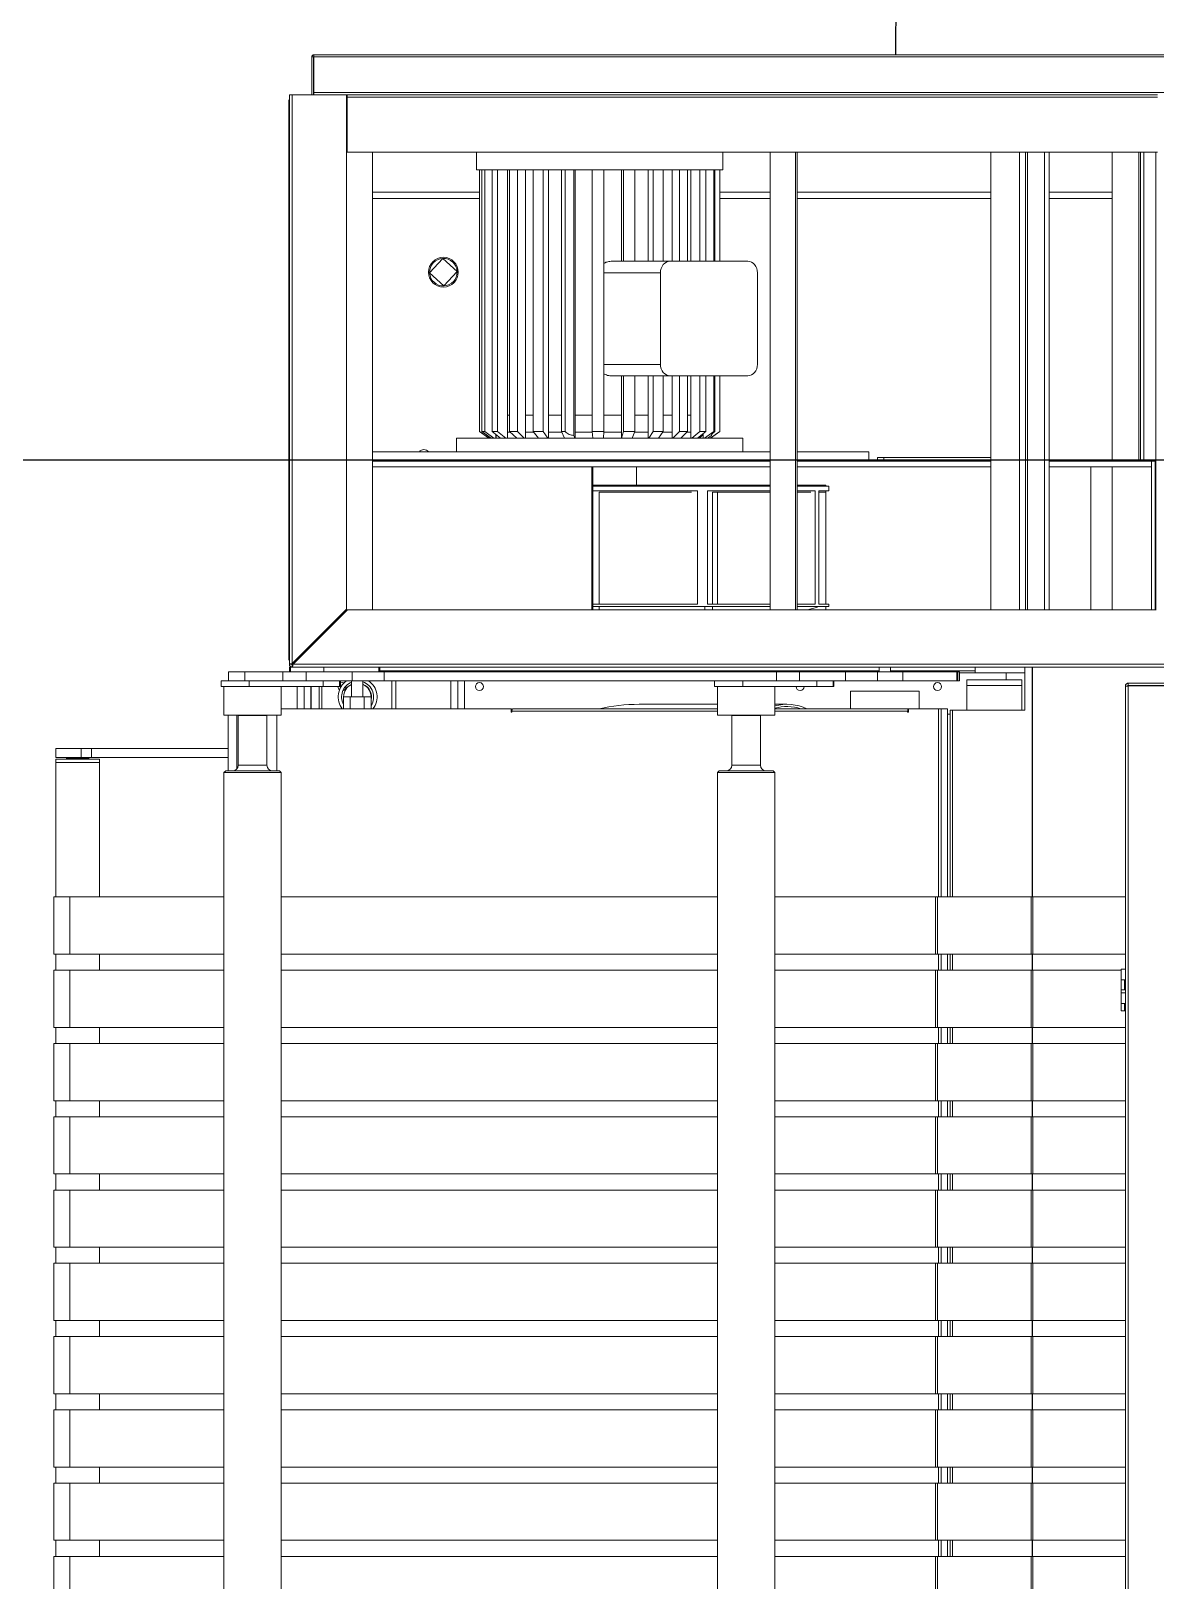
# Model space of a CAD drawing. Header units: millimetres. Extents: x 8553 to 64453, y 11523 to 72084.
# Drawn here: x 49673 to 50459, y 16206 to 17290 of the extents above; entities that cross this region are included whole.
import ezdxf

# ---------------------------------------------------------------- set-up
doc = ezdxf.new("R2010")
doc.units = ezdxf.units.MM
for name, color, linetype in [('grey', 254, 'Continuous'), ('tube_Ele', 50, 'Continuous'), ('tube_useless_steam', 154, 'Continuous')]:
    doc.layers.add(name, color=color, linetype=linetype)

msp = doc.modelspace()

# ---------------------------------------------------------------- linework, layer by layer
at = {"layer": 'grey', "linetype": 'Continuous', "lineweight": 15}
for p, q in [((49870.551, 17271.357), (49869.351, 17271.357)), ((49869.351, 17244.957), (49869.351, 17271.357)), ((49870.551, 17244.957), (49870.551, 17271.357)), ((50683.751, 17272.957), (49870.951, 17272.957)), ((49870.951, 17271.757), (49870.951, 17272.957)), ((49870.951, 17271.757), (49870.951, 17271.357)), ((49870.951, 17271.357), (50683.751, 17271.357)), ((49870.951, 17271.357), (49870.951, 17246.557)), ((49853.751, 17244.957), (49855.751, 17244.957)), ((49853.751, 16846.957), (49853.751, 17244.957)), ((49855.751, 16847.523), (49855.751, 17244.957)), ((49893.751, 17244.957), (49855.751, 17244.957)), ((50683.751, 17246.557), (49870.951, 17246.557)), ((49870.951, 17246.557), (49870.951, 17244.957)), ((49894.151, 17244.957), (49893.751, 17244.957)), ((49893.751, 16885.523), (49893.751, 17244.957)), ((49894.151, 17243.197), (49894.151, 17244.957)), ((49894.151, 17244.957), (50460.151, 17244.957)), ((49853.351, 16851.357), (49853.351, 17240.157)), ((49893.751, 17243.357), (49894.151, 17243.357)), ((49893.751, 17240.957), (49894.151, 17240.957)), ((49894.151, 17240.557), (49893.751, 17240.557)), ((49893.751, 17239.357), (49894.151, 17239.357)), ((49893.751, 17238.557), (49894.151, 17238.557)), ((49894.151, 17243.197), (50460.151, 17243.197)), ((49894.151, 17243.197), (49894.151, 17204.957)), ((49893.751, 17214.557), (49894.151, 17214.557)), ((49894.151, 17204.957), (49893.751, 17204.957)), ((49894.151, 17204.957), (50460.151, 17204.957)), ((49911.831, 16884.957), (49911.831, 17204.957)), ((49984.551, 17204.957), (49984.551, 17192.577)), ((50156.551, 17192.577), (50156.551, 17204.957)), ((50189.738, 17204.957), (50189.738, 16884.957)), ((50207.264, 16884.957), (50207.264, 17204.957)), ((50208.421, 16884.957), (50208.421, 17204.957)), ((50343.831, 16884.957), (50343.831, 17204.957)), ((50363.831, 16884.957), (50363.831, 17204.957)), ((50368.084, 17204.957), (50368.084, 16884.957)), ((50369.344, 16884.957), (50369.344, 17204.957)), ((50369.344, 17204.957), (50369.344, 16884.957)), ((50381.162, 16884.957), (50381.162, 17204.957)), ((50384.635, 16884.957), (50384.635, 17204.957)), ((50428.574, 16988.957), (50428.574, 17204.957)), ((50447.068, 17204.957), (50447.068, 16988.957)), ((50448.25, 16988.957), (50448.25, 17204.957)), ((50450.611, 16988.957), (50450.611, 17204.957)), ((50458.956, 16884.957), (50458.956, 17204.957)), ((49984.551, 17192.577), (50156.551, 17192.577)), ((49986.551, 17192.577), (49986.551, 17009.612)), ((49986.599, 17192.577), (49986.599, 17009.612)), ((49988.229, 17192.577), (49988.229, 17009.612)), ((49990.195, 17192.577), (49990.195, 17009.612)), ((49995.359, 17192.577), (49995.359, 17009.612)), ((49999.267, 17192.577), (49999.267, 17009.612)), ((50006.108, 17192.577), (50006.108, 17004.957)), ((50007.612, 17192.577), (50007.612, 17009.612)), ((50013.197, 17192.577), (50013.197, 17009.612)), ((50018.731, 17192.577), (50018.731, 17004.957)), ((50024.155, 17192.577), (50024.155, 17009.612)), ((50031.036, 17192.577), (50031.036, 17009.612)), ((50034.885, 17192.577), (50034.885, 17004.957)), ((50043.86, 17192.577), (50043.86, 17009.612)), ((50046.453, 17192.577), (50046.453, 17009.612)), ((50052.471, 17006.956), (50052.471, 17192.577)), ((50053.47, 17192.577), (50053.47, 17004.957)), ((50065.384, 17192.577), (50065.384, 17009.612)), ((50073.392, 17192.577), (50073.392, 17009.612)), ((50085.662, 17192.577), (50085.662, 17128.577)), ((50087.259, 17192.577), (50087.259, 17128.577)), ((50095.024, 17192.577), (50095.024, 17128.577)), ((50104.52, 17192.577), (50104.52, 17128.577)), ((50107.996, 17192.577), (50107.996, 17128.577)), ((50114.988, 17192.577), (50114.988, 17128.577)), ((50121.063, 17192.577), (50121.063, 17128.577)), ((50126.182, 17192.577), (50126.182, 17128.577)), ((50131.923, 17192.577), (50131.923, 17128.577)), ((50134.165, 17192.577), (50134.165, 17128.577)), ((50140.576, 17192.577), (50140.576, 17128.577)), ((50144.676, 17192.577), (50144.676, 17128.577)), ((50150.197, 17192.577), (50150.197, 17128.577)), ((50151.02, 17192.577), (50151.02, 17128.577)), ((50154.392, 17192.577), (50154.392, 17128.577)), ((50154.551, 17128.577), (50154.551, 17192.577)), ((49986.551, 17176.957), (49911.831, 17176.957)), ((49986.551, 17172.557), (49911.831, 17172.557)), ((50189.738, 17176.957), (50154.551, 17176.957)), ((50189.738, 17172.557), (50154.551, 17172.557)), ((50343.831, 17176.957), (50208.421, 17176.957)), ((50343.831, 17172.557), (50208.421, 17172.557)), ((50428.574, 17176.957), (50384.635, 17176.957)), ((50428.574, 17172.557), (50384.635, 17172.557)), ((49960.943, 17130.549), (49951.759, 17120.55)), ((49970.942, 17121.364), (49960.943, 17130.549)), ((50078.536, 17128.577), (50119.721, 17128.577)), ((50119.721, 17128.577), (50173.997, 17128.577)), ((49961.758, 17111.366), (49951.759, 17120.55)), ((49970.942, 17121.364), (49961.758, 17111.366)), ((50073.392, 17120.577), (50112.937, 17120.577)), ((50112.937, 17056.577), (50112.937, 17120.577)), ((50180.781, 17120.577), (50180.781, 17056.577)), ((50073.392, 17056.577), (50112.937, 17056.577)), ((50078.536, 17048.577), (50119.721, 17048.577)), ((50085.662, 17048.577), (50085.662, 17004.957)), ((50087.259, 17048.577), (50087.259, 17009.612)), ((50095.024, 17048.577), (50095.024, 17009.612)), ((50104.52, 17048.577), (50104.52, 17004.957)), ((50107.996, 17048.577), (50107.996, 17009.612)), ((50114.988, 17048.577), (50114.988, 17009.612)), ((50173.997, 17048.577), (50119.721, 17048.577)), ((50121.063, 17048.577), (50121.063, 17004.957)), ((50126.182, 17048.577), (50126.182, 17009.612)), ((50131.923, 17048.577), (50131.923, 17009.612)), ((50134.165, 17048.577), (50134.165, 17004.957)), ((50140.576, 17048.577), (50140.576, 17009.612)), ((50144.676, 17048.577), (50144.676, 17009.612)), ((50150.197, 17048.577), (50150.197, 17009.612)), ((50151.02, 17048.577), (50151.02, 17009.612)), ((50154.392, 17048.577), (50154.392, 17009.612)), ((50154.551, 17009.612), (50154.551, 17048.577)), ((50006.108, 17020.957), (50007.612, 17020.957)), ((50018.731, 17020.957), (50024.155, 17020.957)), ((50034.885, 17020.957), (50043.86, 17020.957)), ((50053.47, 17020.957), (50065.384, 17020.957)), ((50073.392, 17020.957), (50085.662, 17020.957)), ((50095.024, 17020.957), (50104.52, 17020.957)), ((50114.988, 17020.957), (50121.063, 17020.957)), ((50131.923, 17020.957), (50134.165, 17020.957)), ((49986.551, 17009.612), (49993.21, 17004.957)), ((49986.599, 17009.612), (49986.551, 17009.612)), ((49993.258, 17004.957), (49986.599, 17009.612)), ((49988.229, 17009.612), (49994.742, 17004.957)), ((49990.195, 17009.612), (49988.229, 17009.612)), ((49996.589, 17004.957), (49990.195, 17009.612)), ((49995.359, 17009.612), (50001.289, 17004.957)), ((49999.267, 17009.612), (49995.359, 17009.612)), ((49997.876, 17007.636), (49997.876, 17004.957)), ((49998.171, 17007.405), (49998.171, 17004.957)), ((50004.962, 17004.957), (49999.267, 17009.612)), ((50006.108, 17009.131), (50008.051, 17009.131)), ((50013.197, 17009.612), (50007.612, 17009.612)), ((50007.612, 17009.612), (50012.556, 17004.957)), ((50017.804, 17004.957), (50013.197, 17009.612)), ((50018.731, 17009.131), (50024.44, 17009.131)), ((50031.036, 17009.612), (50024.155, 17009.612)), ((50024.155, 17009.612), (50027.776, 17004.957)), ((50034.24, 17004.957), (50031.036, 17009.612)), ((50034.885, 17009.131), (50044.059, 17009.131)), ((50043.86, 17009.612), (50045.91, 17004.957)), ((50046.453, 17009.612), (50043.86, 17009.612)), ((50053.151, 17004.957), (50052.471, 17006.956)), ((50053.47, 17009.131), (50065.407, 17009.131)), ((50073.392, 17009.612), (50065.384, 17009.612)), ((50065.384, 17009.612), (50065.723, 17004.957)), ((50073.248, 17004.957), (50073.392, 17009.612)), ((50073.383, 17009.131), (50085.662, 17009.131)), ((50087.259, 17009.612), (50085.866, 17004.957)), ((50095.024, 17009.612), (50087.259, 17009.612)), ((50093.161, 17004.957), (50095.024, 17009.612)), ((50094.835, 17009.131), (50104.52, 17009.131)), ((50107.996, 17009.612), (50104.965, 17004.957)), ((50114.988, 17009.612), (50107.996, 17009.612)), ((50111.533, 17004.957), (50114.988, 17009.612)), ((50114.71, 17009.131), (50121.063, 17009.131)), ((50126.182, 17009.612), (50121.718, 17004.957)), ((50131.923, 17009.612), (50126.182, 17009.612)), ((50127.113, 17004.957), (50131.923, 17009.612)), ((50131.511, 17009.131), (50134.165, 17009.131)), ((50140.576, 17009.612), (50134.985, 17004.957)), ((50138.837, 17004.957), (50144.676, 17009.612)), ((50142.93, 17007.405), (50139.963, 17005.075)), ((50144.676, 17009.612), (50140.576, 17009.612)), ((50142.93, 17008.22), (50142.93, 17004.957)), ((50150.197, 17009.612), (50143.86, 17004.957)), ((50145.908, 17004.957), (50148.686, 17006.956)), ((50146.764, 17005.573), (50146.764, 17004.957)), ((50154.392, 17009.612), (50147.74, 17004.957)), ((50147.891, 17004.957), (50154.551, 17009.612)), ((50148.686, 17006.956), (50148.686, 17007.373)), ((50151.02, 17009.612), (50150.197, 17009.612)), ((50154.551, 17009.612), (50154.392, 17009.612)), ((49911.831, 16995.357), (50170.175, 16995.357)), ((49970.551, 17004.957), (49970.551, 16995.357)), ((49970.551, 17004.957), (50170.551, 17004.957)), ((49994.597, 17005.061), (49994.597, 17004.957)), ((50001.164, 17005.035), (50000.557, 17004.957)), ((50146.504, 17005.061), (50146.359, 17004.957)), ((50146.504, 17005.386), (50146.504, 17004.957)), ((50170.175, 16995.357), (50189.738, 16995.357)), ((50170.551, 16995.357), (50170.551, 17004.957)), ((50208.421, 16995.357), (50258.551, 16995.357)), ((50258.551, 16988.957), (50258.551, 16995.357)), ((49911.831, 16988.957), (50189.738, 16988.957)), ((49911.831, 16984.957), (50189.738, 16984.957)), ((50064.972, 16884.957), (50064.972, 16984.957)), ((50065.69, 16884.957), (50065.69, 16984.957)), ((50096.151, 16972.157), (50096.151, 16984.957)), ((50208.421, 16988.957), (50343.831, 16988.957)), ((50208.421, 16984.957), (50343.831, 16984.957)), ((50264.669, 16991.357), (50264.669, 16988.957)), ((50264.669, 16991.357), (50268.952, 16991.357)), ((50268.952, 16991.357), (50268.952, 16988.957)), ((50268.952, 16991.357), (50343.831, 16991.357)), ((50384.635, 16988.957), (50456.076, 16988.957)), ((50384.635, 16984.957), (50456.076, 16984.957)), ((50413.697, 16884.957), (50413.697, 16984.957)), ((50428.574, 16884.957), (50428.574, 16984.957)), ((50456.076, 16988.957), (50456.076, 16884.957)), ((50456.076, 16988.957), (50458.488, 16988.957)), ((50456.076, 16988.957), (50456.076, 16984.957)), ((50458.488, 16988.957), (50458.488, 16884.957)), ((50065.69, 16972.157), (50189.738, 16972.157)), ((50189.738, 16971.455), (50065.69, 16971.455)), ((50138.862, 16968.255), (50065.69, 16968.255)), ((50070.287, 16967.357), (50134.791, 16967.357)), ((50070.287, 16889.055), (50070.287, 16967.357)), ((50138.862, 16889.055), (50138.862, 16968.255)), ((50189.738, 16968.255), (50145.934, 16968.255)), ((50145.934, 16889.055), (50145.934, 16968.255)), ((50149.322, 16967.357), (50189.738, 16967.357)), ((50149.322, 16889.055), (50149.322, 16967.357)), ((50152.774, 16889.055), (50152.774, 16967.357)), ((50208.421, 16972.157), (50228.551, 16972.157)), ((50230.551, 16971.455), (50208.421, 16971.455)), ((50221.161, 16968.255), (50208.421, 16968.255)), ((50208.421, 16967.357), (50218.047, 16967.357)), ((50221.161, 16889.055), (50221.161, 16968.255)), ((50230.551, 16968.255), (50223.648, 16968.255)), ((50223.648, 16889.055), (50223.648, 16968.255)), ((50223.648, 16967.357), (50228.426, 16967.357)), ((50228.426, 16889.055), (50228.426, 16967.357)), ((50228.55, 16967.357), (50228.551, 16967.357)), ((50228.55, 16889.055), (50228.55, 16967.357)), ((50228.551, 16971.455), (50228.551, 16972.157)), ((50228.551, 16967.357), (50228.551, 16968.255)), ((50230.551, 16968.255), (50230.551, 16971.455)), ((50138.862, 16889.055), (50065.69, 16889.055)), ((50189.738, 16887.455), (50065.69, 16887.455)), ((50070.287, 16884.957), (50070.287, 16887.455)), ((50144.049, 16884.957), (50144.049, 16887.455)), ((50189.738, 16889.055), (50145.934, 16889.055)), ((50149.322, 16884.957), (50149.322, 16887.455)), ((50221.161, 16889.055), (50208.421, 16889.055)), ((50230.551, 16887.455), (50208.421, 16887.455)), ((50230.551, 16889.055), (50223.648, 16889.055)), ((50228.426, 16884.957), (50228.426, 16887.455)), ((50228.55, 16884.957), (50228.55, 16887.364)), ((50230.551, 16887.455), (50230.551, 16889.055)), ((49893.751, 16885.523), (49855.751, 16847.523)), ((49856.316, 16846.957), (49894.316, 16884.957)), ((49893.751, 16885.523), (49893.751, 16884.957)), ((49893.751, 16884.957), (49894.316, 16884.957)), ((50459.351, 16884.957), (49894.316, 16884.957)), ((49881.516, 16872.157), (49880.385, 16872.157)), ((49855.351, 16846.957), (49853.751, 16846.957)), ((49853.751, 16844.957), (49853.751, 16841.757)), ((49854.551, 16844.957), (49853.751, 16844.957)), ((49854.551, 16844.957), (49854.551, 16841.757)), ((49854.551, 16844.957), (49855.751, 16844.957)), ((49855.751, 16846.557), (49855.751, 16844.957)), ((50539.751, 16844.957), (49855.751, 16844.957)), ((50532.919, 16846.957), (49856.316, 16846.957)), ((49856.545, 16848.317), (49857.676, 16848.317)), ((49861.985, 16853.757), (49863.116, 16853.757)), ((49877.751, 16844.957), (49877.751, 16841.757)), ((49916.151, 16844.957), (49916.151, 16841.757)), ((49916.951, 16844.157), (49916.151, 16844.157)), ((49916.951, 16842.317), (49916.951, 16844.957)), ((50265.751, 16844.957), (50265.751, 16841.757)), ((50273.751, 16841.757), (50273.751, 16844.957)), ((50332.951, 16844.957), (50332.951, 16840.957)), ((50367.483, 16814.988), (50367.483, 16844.957)), ((50372.655, 16844.957), (50372.655, 16684.391)), ((50372.919, 16844.957), (50372.919, 16684.391)), ((49806.083, 16835.357), (49806.083, 16831.357)), ((49825.678, 16835.357), (49806.083, 16835.357)), ((49811.167, 16841.757), (49811.167, 16835.357)), ((49822.561, 16841.757), (49811.167, 16841.757)), ((49822.561, 16835.357), (49822.561, 16841.757)), ((49849.301, 16841.757), (49822.561, 16841.757)), ((49825.678, 16835.357), (49825.678, 16831.357)), ((49877.374, 16835.357), (49825.678, 16835.357)), ((49849.301, 16841.757), (49849.301, 16835.357)), ((49865.425, 16841.757), (49849.301, 16841.757)), ((49865.425, 16835.357), (49865.425, 16841.757)), ((49865.425, 16841.757), (49897.532, 16841.757)), ((49877.374, 16831.357), (49877.374, 16835.357)), ((49877.374, 16835.357), (49887.085, 16835.357)), ((49887.085, 16835.357), (49897.532, 16835.357)), ((49888.805, 16835.357), (49888.805, 16831.357)), ((49888.847, 16831.357), (49888.847, 16835.357)), ((49889.397, 16831.357), (49889.397, 16835.357)), ((49897.19, 16835.357), (49897.19, 16824.157)), ((49897.532, 16841.757), (49897.532, 16835.357)), ((49919.936, 16841.757), (49897.532, 16841.757)), ((49897.532, 16835.357), (49919.936, 16835.357)), ((49905.19, 16824.157), (49905.19, 16835.357)), ((49916.951, 16841.757), (49916.951, 16842.317)), ((50265.751, 16842.317), (49916.951, 16842.317)), ((49919.936, 16835.357), (49919.936, 16841.757)), ((50194.065, 16841.757), (49919.936, 16841.757)), ((50150.846, 16835.357), (49919.936, 16835.357)), ((49925.294, 16835.357), (49925.294, 16815.788)), ((49928.142, 16835.357), (49928.142, 16815.788)), ((49966.45, 16835.357), (49966.45, 16815.788)), ((49971.432, 16835.357), (49971.432, 16815.788)), ((49976.037, 16835.357), (49976.037, 16815.788)), ((49976.206, 16815.788), (49976.206, 16835.357)), ((50150.846, 16835.357), (50150.846, 16831.357)), ((50170.441, 16835.357), (50150.846, 16835.357)), ((50170.441, 16835.357), (50170.441, 16831.357)), ((50222.137, 16835.357), (50170.441, 16835.357)), ((50194.065, 16841.757), (50194.065, 16835.357)), ((50210.189, 16841.757), (50194.065, 16841.757)), ((50210.189, 16835.357), (50210.189, 16841.757)), ((50210.189, 16841.757), (50242.295, 16841.757)), ((50222.137, 16831.357), (50222.137, 16835.357)), ((50222.137, 16835.357), (50231.849, 16835.357)), ((50231.849, 16835.357), (50242.295, 16835.357)), ((50233.568, 16835.357), (50233.568, 16831.357)), ((50233.61, 16831.357), (50233.61, 16835.357)), ((50234.16, 16831.357), (50234.16, 16835.357)), ((50242.295, 16841.757), (50242.295, 16835.357)), ((50264.699, 16841.757), (50242.295, 16841.757)), ((50242.295, 16835.357), (50264.699, 16835.357)), ((50264.699, 16835.357), (50264.699, 16841.757)), ((50282.246, 16841.757), (50264.699, 16841.757)), ((50282.246, 16835.357), (50264.699, 16835.357)), ((50332.951, 16842.317), (50273.751, 16842.317)), ((50282.246, 16841.757), (50282.246, 16835.357)), ((50320.11, 16841.757), (50282.246, 16841.757)), ((50282.246, 16835.357), (50320.11, 16835.357)), ((50320.11, 16835.357), (50320.11, 16841.757)), ((50320.713, 16841.757), (50320.11, 16841.757)), ((50320.713, 16835.357), (50320.11, 16835.357)), ((50320.713, 16841.757), (50320.713, 16835.357)), ((50321.999, 16841.757), (50320.713, 16841.757)), ((50320.713, 16835.357), (50321.999, 16835.357)), ((50321.999, 16835.357), (50321.999, 16841.757)), ((50354.551, 16840.957), (50321.999, 16840.957)), ((50327.118, 16836.157), (50327.118, 16832.157)), ((50327.118, 16836.157), (50365.518, 16836.157)), ((50327.118, 16814.988), (50327.118, 16832.157)), ((50365.518, 16832.157), (50327.118, 16832.157)), ((50332.951, 16840.957), (50332.951, 16842.317)), ((50354.551, 16840.957), (50354.551, 16836.157)), ((50367.483, 16840.957), (50354.551, 16840.957)), ((50365.518, 16836.157), (50365.518, 16832.157)), ((50365.518, 16814.988), (50365.518, 16832.157)), ((50439.751, 16832.157), (50439.751, 16833.757)), ((50483.751, 16833.757), (50439.751, 16833.757)), ((50483.751, 16832.157), (50439.751, 16832.157)), ((49825.678, 16831.357), (49806.083, 16831.357)), ((49808.083, 16831.357), (49808.083, 16811.357)), ((49877.374, 16831.357), (49825.678, 16831.357)), ((49848.083, 16811.357), (49848.083, 16831.357)), ((49859.19, 16815.788), (49859.19, 16831.357)), ((49864.172, 16815.788), (49864.172, 16831.357)), ((49868.777, 16815.788), (49868.777, 16831.357)), ((49868.947, 16815.788), (49868.947, 16831.357)), ((49874.551, 16831.357), (49874.551, 16815.788)), ((49876.551, 16831.357), (49876.551, 16815.788)), ((49888.805, 16831.357), (49877.374, 16831.357)), ((49888.847, 16831.357), (49888.805, 16831.357)), ((49889.397, 16831.357), (49888.847, 16831.357)), ((49891.491, 16815.788), (49891.491, 16824.157)), ((49896.325, 16824.157), (49891.491, 16824.157)), ((49896.325, 16815.788), (49896.325, 16824.157)), ((49906.024, 16824.157), (49896.325, 16824.157)), ((49906.024, 16815.788), (49906.024, 16824.157)), ((49910.889, 16824.157), (49906.024, 16824.157)), ((49910.889, 16815.788), (49910.889, 16824.157)), ((50170.441, 16831.357), (50150.846, 16831.357)), ((50152.846, 16831.357), (50152.846, 16811.357)), ((50222.137, 16831.357), (50170.441, 16831.357)), ((50192.846, 16811.357), (50192.846, 16831.357)), ((50233.568, 16831.357), (50222.137, 16831.357)), ((50233.61, 16831.357), (50233.568, 16831.357)), ((50234.16, 16831.357), (50233.61, 16831.357)), ((50245.751, 16828.157), (50245.751, 16815.788)), ((50245.751, 16828.157), (50293.751, 16828.157)), ((50293.751, 16815.788), (50293.751, 16828.157)), ((50437.751, 16831.757), (50438.874, 16831.757)), ((50437.751, 16831.757), (50437.751, 16831.474)), ((50437.751, 14079.24), (50437.751, 16831.474)), ((50439.751, 16831.874), (50439.751, 14078.84)), ((50439.751, 16831.874), (50483.751, 16831.874)), ((49848.083, 16811.357), (49808.083, 16811.357)), ((49810.923, 16772.497), (49810.923, 16811.357)), ((49817.052, 16773.817), (49817.052, 16811.357)), ((49818.034, 16811.357), (49818.034, 16775.877)), ((49818.143, 16811.357), (49818.083, 16811.297)), ((49818.083, 16811.297), (49818.083, 16776.497)), ((49837.835, 16811.297), (49818.083, 16811.297)), ((49838.083, 16811.297), (49837.835, 16811.297)), ((49838.083, 16811.297), (49838.022, 16811.357)), ((49838.083, 16776.497), (49838.083, 16811.297)), ((49844.968, 16811.357), (49844.968, 16772.497)), ((50008.69, 16815.788), (49848.083, 16815.788)), ((50008.69, 16813.588), (50008.69, 16815.788)), ((50009.027, 16815.788), (50008.69, 16815.788)), ((50009.266, 16813.588), (50008.69, 16813.588)), ((50009.027, 16813.588), (50009.027, 16815.788)), ((50009.266, 16814.188), (50009.266, 16813.588)), ((50152.846, 16814.188), (50009.266, 16814.188)), ((50009.716, 16815.788), (50152.846, 16815.788)), ((50152.846, 16819.004), (50098.062, 16819.004)), ((50192.846, 16811.357), (50152.846, 16811.357)), ((50162.906, 16811.357), (50162.846, 16811.297)), ((50162.846, 16811.297), (50162.846, 16776.497)), ((50182.599, 16811.297), (50162.846, 16811.297)), ((50182.846, 16811.297), (50182.599, 16811.297)), ((50182.846, 16811.297), (50182.786, 16811.357)), ((50182.846, 16776.497), (50182.846, 16811.297)), ((50201.3, 16819.004), (50192.846, 16819.004)), ((50192.846, 16815.788), (50286.105, 16815.788)), ((50285.655, 16814.188), (50192.846, 16814.188)), ((50285.655, 16813.588), (50285.655, 16814.188)), ((50285.992, 16814.188), (50285.655, 16814.188)), ((50286.231, 16813.588), (50285.655, 16813.588)), ((50285.992, 16813.588), (50285.992, 16814.188)), ((50286.105, 16814.588), (50286.105, 16815.788)), ((50286.231, 16815.788), (50286.105, 16815.788)), ((50286.231, 16814.588), (50286.105, 16814.588)), ((50286.231, 16815.788), (50286.231, 16813.588)), ((50307.152, 16815.788), (50286.231, 16815.788)), ((50309.137, 16815.788), (50307.152, 16815.788)), ((50307.152, 16815.788), (50307.152, 16684.391)), ((50313.41, 16815.788), (50309.137, 16815.788)), ((50309.137, 16815.788), (50309.137, 16684.391)), ((50313.474, 16815.788), (50313.41, 16815.788)), ((50313.41, 16815.788), (50313.41, 16684.391)), ((50313.474, 16684.391), (50313.474, 16815.788)), ((50313.474, 16812.188), (50315.483, 16812.188)), ((50315.483, 16814.988), (50315.483, 16684.391)), ((50317.003, 16814.988), (50315.483, 16814.988)), ((50367.483, 16814.988), (50317.003, 16814.988)), ((50317.003, 16814.988), (50317.003, 16684.391)), ((49690.644, 16788.157), (49690.644, 16781.757)), ((49708.339, 16788.157), (49690.644, 16788.157)), ((49708.339, 16781.757), (49690.644, 16781.757)), ((49690.644, 16780.557), (49690.644, 16684.391)), ((49690.644, 16780.557), (49716.081, 16780.557)), ((49690.644, 16778.3), (49690.644, 16684.391)), ((49690.644, 16778.3), (49701.469, 16778.3)), ((49698.444, 16781.757), (49698.044, 16781.357)), ((49698.044, 16781.357), (49698.044, 16780.557)), ((49698.044, 16781.357), (49706.621, 16781.357)), ((49701.469, 16778.3), (49721.044, 16778.3)), ((49706.621, 16781.357), (49713.644, 16781.357)), ((49708.339, 16781.757), (49708.339, 16788.157)), ((49708.339, 16788.157), (49715.571, 16788.157)), ((49715.571, 16781.757), (49708.339, 16781.757)), ((49713.644, 16781.357), (49713.244, 16781.757)), ((49713.644, 16780.557), (49713.644, 16781.357)), ((49715.571, 16788.157), (49715.571, 16781.757)), ((49810.923, 16788.157), (49715.571, 16788.157)), ((49810.923, 16781.757), (49715.571, 16781.757)), ((49716.081, 16780.557), (49721.044, 16780.557)), ((49721.044, 16684.391), (49721.044, 16780.557)), ((49721.044, 16684.391), (49721.044, 16778.3)), ((49810.923, 16788.157), (49810.923, 16781.757)), ((49817.973, 16788.157), (49818.034, 16788.157)), ((49817.973, 16781.757), (49817.973, 16788.157)), ((49818.034, 16781.757), (49817.973, 16781.757)), ((49809.283, 16772.497), (49808.083, 16771.297)), ((49808.083, 16771.297), (49808.083, 14149.697)), ((49847.588, 16771.297), (49808.083, 16771.297)), ((49809.283, 16772.497), (49846.418, 16772.497)), ((49818.083, 16776.497), (49837.835, 16776.497)), ((49837.835, 16776.497), (49838.083, 16776.497)), ((49846.418, 16772.497), (49846.883, 16772.497)), ((49848.083, 16771.297), (49846.883, 16772.497)), ((49848.083, 16771.297), (49847.588, 16771.297)), ((49848.083, 14149.697), (49848.083, 16771.297)), ((50154.046, 16772.497), (50152.846, 16771.297)), ((50152.846, 16771.297), (50152.846, 14149.697)), ((50192.351, 16771.297), (50152.846, 16771.297)), ((50154.046, 16772.497), (50191.181, 16772.497)), ((50162.846, 16776.497), (50182.599, 16776.497)), ((50182.599, 16776.497), (50182.846, 16776.497)), ((50191.181, 16772.497), (50191.646, 16772.497)), ((50192.846, 16771.297), (50191.646, 16772.497)), ((50192.846, 16771.297), (50192.351, 16771.297)), ((50192.846, 14149.697), (50192.846, 16771.297)), ((49689.15, 16684.391), (49689.15, 16644.391)), ((49689.15, 16684.391), (49700.512, 16684.391)), ((49700.512, 16684.391), (49700.512, 16644.391)), ((49808.083, 16684.391), (49700.512, 16684.391)), ((50152.846, 16684.391), (49848.083, 16684.391)), ((50305.084, 16684.391), (50192.846, 16684.391)), ((50305.084, 16684.391), (50305.084, 16644.391)), ((50306.525, 16684.391), (50305.084, 16684.391)), ((50306.525, 16684.391), (50306.525, 16644.391)), ((50372.028, 16684.391), (50306.525, 16684.391)), ((50372.028, 16684.391), (50372.028, 16644.391)), ((50373.191, 16684.391), (50372.028, 16684.391)), ((50373.191, 16684.391), (50373.191, 16644.391)), ((50437.751, 16684.391), (50373.191, 16684.391)), ((49689.15, 16644.391), (49700.512, 16644.391)), ((49690.644, 16644.391), (49690.644, 16633.191)), ((49690.644, 16644.391), (49690.644, 16633.191)), ((49808.083, 16644.391), (49700.512, 16644.391)), ((49721.044, 16633.191), (49721.044, 16644.391)), ((49721.044, 16633.191), (49721.044, 16644.391)), ((50152.846, 16644.391), (49848.083, 16644.391)), ((50305.084, 16644.391), (50192.846, 16644.391)), ((50306.525, 16644.391), (50305.084, 16644.391)), ((50372.028, 16644.391), (50306.525, 16644.391)), ((50307.152, 16644.391), (50307.152, 16633.191)), ((50309.137, 16644.391), (50309.137, 16633.191)), ((50313.41, 16644.391), (50313.41, 16633.191)), ((50313.474, 16633.191), (50313.474, 16644.391)), ((50315.483, 16644.391), (50315.483, 16633.191)), ((50317.003, 16644.391), (50317.003, 16633.191)), ((50373.191, 16644.391), (50372.028, 16644.391)), ((50372.655, 16644.391), (50372.655, 16633.191)), ((50372.919, 16644.391), (50372.919, 16633.191)), ((50437.751, 16644.391), (50373.191, 16644.391)), ((49689.15, 16633.191), (49689.15, 16593.191)), ((49689.15, 16633.191), (49700.512, 16633.191)), ((49700.512, 16633.191), (49700.512, 16593.191)), ((49808.083, 16633.191), (49700.512, 16633.191)), ((50152.846, 16633.191), (49848.083, 16633.191)), ((50305.084, 16633.191), (50192.846, 16633.191)), ((50305.084, 16633.191), (50305.084, 16593.191)), ((50306.525, 16633.191), (50305.084, 16633.191)), ((50306.525, 16633.191), (50306.525, 16593.191)), ((50372.028, 16633.191), (50306.525, 16633.191)), ((50372.028, 16633.191), (50372.028, 16593.191)), ((50373.191, 16633.191), (50372.028, 16633.191)), ((50373.191, 16633.191), (50373.191, 16593.191)), ((50434.732, 16633.191), (50373.191, 16633.191)), ((50434.732, 16633.898), (50437.132, 16633.898)), ((50434.732, 16633.898), (50434.732, 16626.543)), ((50434.732, 16626.543), (50437.132, 16626.543)), ((50434.732, 16619.375), (50434.732, 16626.543)), ((50437.132, 16633.898), (50437.751, 16633.81)), ((50437.132, 16626.543), (50437.751, 16626.63)), ((50437.132, 16619.375), (50437.132, 16626.543)), ((50434.732, 16619.375), (50437.132, 16619.375)), ((50434.732, 16619.375), (50434.732, 16617.383)), ((50434.732, 16609.993), (50434.732, 16617.383)), ((50434.732, 16617.383), (50437.751, 16617.383)), ((50437.132, 16619.375), (50437.751, 16619.462)), ((50434.732, 16609.993), (50437.751, 16609.993)), ((50434.732, 16609.993), (50434.732, 16604.817)), ((50434.732, 16604.817), (50437.132, 16604.817)), ((50437.132, 16609.993), (50437.132, 16604.817)), ((50437.132, 16604.817), (50437.751, 16604.904)), ((49689.15, 16593.191), (49700.512, 16593.191)), ((49690.644, 16593.191), (49690.644, 16581.991)), ((49690.644, 16593.191), (49690.644, 16581.991)), ((49808.083, 16593.191), (49700.512, 16593.191)), ((49721.044, 16581.991), (49721.044, 16593.191)), ((49721.044, 16581.991), (49721.044, 16593.191)), ((50152.846, 16593.191), (49848.083, 16593.191)), ((50305.084, 16593.191), (50192.846, 16593.191)), ((50306.525, 16593.191), (50305.084, 16593.191)), ((50372.028, 16593.191), (50306.525, 16593.191)), ((50307.152, 16593.191), (50307.152, 16581.991)), ((50309.137, 16593.191), (50309.137, 16581.991)), ((50313.41, 16593.191), (50313.41, 16581.991)), ((50313.474, 16581.991), (50313.474, 16593.191)), ((50315.483, 16593.191), (50315.483, 16581.991)), ((50317.003, 16593.191), (50317.003, 16581.991)), ((50373.191, 16593.191), (50372.028, 16593.191)), ((50372.655, 16593.191), (50372.655, 16581.991)), ((50372.919, 16593.191), (50372.919, 16581.991)), ((50437.751, 16593.191), (50373.191, 16593.191)), ((49689.15, 16581.991), (49689.15, 16541.991)), ((49689.15, 16581.991), (49700.512, 16581.991)), ((49700.512, 16581.991), (49700.512, 16541.991)), ((49808.083, 16581.991), (49700.512, 16581.991)), ((50152.846, 16581.991), (49848.083, 16581.991)), ((50305.084, 16581.991), (50192.846, 16581.991)), ((50305.084, 16581.991), (50305.084, 16541.991)), ((50306.525, 16581.991), (50305.084, 16581.991)), ((50306.525, 16581.991), (50306.525, 16541.991)), ((50372.028, 16581.991), (50306.525, 16581.991)), ((50372.028, 16581.991), (50372.028, 16541.991)), ((50373.191, 16581.991), (50372.028, 16581.991)), ((50373.191, 16581.991), (50373.191, 16541.991)), ((50437.751, 16581.991), (50373.191, 16581.991)), ((49689.15, 16541.991), (49700.512, 16541.991)), ((49690.644, 16541.991), (49690.644, 16530.791)), ((49690.644, 16541.991), (49690.644, 16530.791)), ((49808.083, 16541.991), (49700.512, 16541.991)), ((49721.044, 16530.791), (49721.044, 16541.991)), ((49721.044, 16530.791), (49721.044, 16541.991)), ((50152.846, 16541.991), (49848.083, 16541.991)), ((50305.084, 16541.991), (50192.846, 16541.991)), ((50306.525, 16541.991), (50305.084, 16541.991)), ((50372.028, 16541.991), (50306.525, 16541.991)), ((50307.152, 16541.991), (50307.152, 16530.791)), ((50309.137, 16541.991), (50309.137, 16530.791)), ((50313.41, 16541.991), (50313.41, 16530.791)), ((50313.474, 16530.791), (50313.474, 16541.991)), ((50315.483, 16541.991), (50315.483, 16530.791)), ((50317.003, 16541.991), (50317.003, 16530.791)), ((50373.191, 16541.991), (50372.028, 16541.991)), ((50372.655, 16541.991), (50372.655, 16530.791)), ((50372.919, 16541.991), (50372.919, 16530.791)), ((50437.751, 16541.991), (50373.191, 16541.991)), ((49689.15, 16530.791), (49689.15, 16490.791)), ((49689.15, 16530.791), (49700.512, 16530.791)), ((49700.512, 16530.791), (49700.512, 16490.791)), ((49808.083, 16530.791), (49700.512, 16530.791)), ((50152.846, 16530.791), (49848.083, 16530.791)), ((50305.084, 16530.791), (50192.846, 16530.791)), ((50305.084, 16530.791), (50305.084, 16490.791)), ((50306.525, 16530.791), (50305.084, 16530.791)), ((50306.525, 16530.791), (50306.525, 16490.791)), ((50372.028, 16530.791), (50306.525, 16530.791)), ((50372.028, 16530.791), (50372.028, 16490.791)), ((50373.191, 16530.791), (50372.028, 16530.791)), ((50373.191, 16530.791), (50373.191, 16490.791)), ((50437.751, 16530.791), (50373.191, 16530.791)), ((49689.15, 16490.791), (49700.512, 16490.791)), ((49690.644, 16490.791), (49690.644, 16479.591)), ((49690.644, 16490.791), (49690.644, 16479.591)), ((49808.083, 16490.791), (49700.512, 16490.791)), ((49721.044, 16479.591), (49721.044, 16490.791)), ((49721.044, 16479.591), (49721.044, 16490.791)), ((50152.846, 16490.791), (49848.083, 16490.791)), ((50305.084, 16490.791), (50192.846, 16490.791)), ((50306.525, 16490.791), (50305.084, 16490.791)), ((50372.028, 16490.791), (50306.525, 16490.791)), ((50307.152, 16490.791), (50307.152, 16479.591)), ((50309.137, 16490.791), (50309.137, 16479.591)), ((50313.41, 16490.791), (50313.41, 16479.591)), ((50313.474, 16479.591), (50313.474, 16490.791)), ((50315.483, 16490.791), (50315.483, 16479.591)), ((50317.003, 16490.791), (50317.003, 16479.591)), ((50373.191, 16490.791), (50372.028, 16490.791)), ((50372.655, 16490.791), (50372.655, 16479.591)), ((50372.919, 16490.791), (50372.919, 16479.591)), ((50437.751, 16490.791), (50373.191, 16490.791)), ((49689.15, 16479.591), (49689.15, 16439.591)), ((49689.15, 16479.591), (49700.512, 16479.591)), ((49700.512, 16479.591), (49700.512, 16439.591)), ((49808.083, 16479.591), (49700.512, 16479.591)), ((50152.846, 16479.591), (49848.083, 16479.591)), ((50305.084, 16479.591), (50192.846, 16479.591)), ((50305.084, 16479.591), (50305.084, 16439.591)), ((50306.525, 16479.591), (50305.084, 16479.591)), ((50306.525, 16479.591), (50306.525, 16439.591)), ((50372.028, 16479.591), (50306.525, 16479.591)), ((50372.028, 16479.591), (50372.028, 16439.591)), ((50373.191, 16479.591), (50372.028, 16479.591)), ((50373.191, 16479.591), (50373.191, 16439.591)), ((50437.751, 16479.591), (50373.191, 16479.591)), ((49689.15, 16439.591), (49700.512, 16439.591)), ((49690.644, 16439.591), (49690.644, 16428.391)), ((49690.644, 16439.591), (49690.644, 16428.391)), ((49808.083, 16439.591), (49700.512, 16439.591)), ((49721.044, 16428.391), (49721.044, 16439.591)), ((49721.044, 16428.391), (49721.044, 16439.591)), ((50152.846, 16439.591), (49848.083, 16439.591)), ((50305.084, 16439.591), (50192.846, 16439.591)), ((50306.525, 16439.591), (50305.084, 16439.591)), ((50372.028, 16439.591), (50306.525, 16439.591)), ((50307.152, 16439.591), (50307.152, 16428.391)), ((50309.137, 16439.591), (50309.137, 16428.391)), ((50313.41, 16439.591), (50313.41, 16428.391)), ((50313.474, 16428.391), (50313.474, 16439.591)), ((50315.483, 16439.591), (50315.483, 16428.391)), ((50317.003, 16439.591), (50317.003, 16428.391)), ((50373.191, 16439.591), (50372.028, 16439.591)), ((50372.655, 16439.591), (50372.655, 16428.391)), ((50372.919, 16439.591), (50372.919, 16428.391)), ((50437.751, 16439.591), (50373.191, 16439.591)), ((49689.15, 16428.391), (49689.15, 16388.391)), ((49689.15, 16428.391), (49700.512, 16428.391)), ((49700.512, 16428.391), (49700.512, 16388.391)), ((49808.083, 16428.391), (49700.512, 16428.391)), ((50152.846, 16428.391), (49848.083, 16428.391)), ((50305.084, 16428.391), (50192.846, 16428.391)), ((50305.084, 16428.391), (50305.084, 16388.391)), ((50306.525, 16428.391), (50305.084, 16428.391)), ((50306.525, 16428.391), (50306.525, 16388.391)), ((50372.028, 16428.391), (50306.525, 16428.391)), ((50372.028, 16428.391), (50372.028, 16388.391)), ((50373.191, 16428.391), (50372.028, 16428.391)), ((50373.191, 16428.391), (50373.191, 16388.391)), ((50437.751, 16428.391), (50373.191, 16428.391)), ((49689.15, 16388.391), (49700.512, 16388.391)), ((49690.644, 16388.391), (49690.644, 16377.191)), ((49690.644, 16388.391), (49690.644, 16377.191)), ((49808.083, 16388.391), (49700.512, 16388.391)), ((49721.044, 16377.191), (49721.044, 16388.391)), ((49721.044, 16377.191), (49721.044, 16388.391)), ((50152.846, 16388.391), (49848.083, 16388.391)), ((50305.084, 16388.391), (50192.846, 16388.391)), ((50306.525, 16388.391), (50305.084, 16388.391)), ((50372.028, 16388.391), (50306.525, 16388.391)), ((50307.152, 16388.391), (50307.152, 16377.191)), ((50309.137, 16388.391), (50309.137, 16377.191)), ((50313.41, 16388.391), (50313.41, 16377.191)), ((50313.474, 16377.191), (50313.474, 16388.391)), ((50315.483, 16388.391), (50315.483, 16377.191)), ((50317.003, 16388.391), (50317.003, 16377.191)), ((50373.191, 16388.391), (50372.028, 16388.391)), ((50372.655, 16388.391), (50372.655, 16377.191)), ((50372.919, 16388.391), (50372.919, 16377.191)), ((50437.751, 16388.391), (50373.191, 16388.391)), ((49689.15, 16377.191), (49689.15, 16337.191)), ((49689.15, 16377.191), (49700.512, 16377.191)), ((49700.512, 16377.191), (49700.512, 16337.191)), ((49808.083, 16377.191), (49700.512, 16377.191)), ((50152.846, 16377.191), (49848.083, 16377.191)), ((50305.084, 16377.191), (50192.846, 16377.191)), ((50305.084, 16377.191), (50305.084, 16337.191)), ((50306.525, 16377.191), (50305.084, 16377.191)), ((50306.525, 16377.191), (50306.525, 16337.191)), ((50372.028, 16377.191), (50306.525, 16377.191)), ((50372.028, 16377.191), (50372.028, 16337.191)), ((50373.191, 16377.191), (50372.028, 16377.191)), ((50373.191, 16377.191), (50373.191, 16337.191)), ((50437.751, 16377.191), (50373.191, 16377.191)), ((49689.15, 16337.191), (49700.512, 16337.191)), ((49690.644, 16337.191), (49690.644, 16325.991)), ((49690.644, 16337.191), (49690.644, 16325.991)), ((49808.083, 16337.191), (49700.512, 16337.191)), ((49721.044, 16325.991), (49721.044, 16337.191)), ((49721.044, 16325.991), (49721.044, 16337.191)), ((50152.846, 16337.191), (49848.083, 16337.191)), ((50305.084, 16337.191), (50192.846, 16337.191)), ((50306.525, 16337.191), (50305.084, 16337.191)), ((50372.028, 16337.191), (50306.525, 16337.191)), ((50307.152, 16337.191), (50307.152, 16325.991)), ((50309.137, 16337.191), (50309.137, 16325.991)), ((50313.41, 16337.191), (50313.41, 16325.991)), ((50313.474, 16325.991), (50313.474, 16337.191)), ((50315.483, 16337.191), (50315.483, 16325.991)), ((50317.003, 16337.191), (50317.003, 16325.991)), ((50373.191, 16337.191), (50372.028, 16337.191)), ((50372.655, 16337.191), (50372.655, 16325.991)), ((50372.919, 16337.191), (50372.919, 16325.991)), ((50437.751, 16337.191), (50373.191, 16337.191)), ((49689.15, 16325.991), (49689.15, 16285.991)), ((49689.15, 16325.991), (49700.512, 16325.991)), ((49700.512, 16325.991), (49700.512, 16285.991)), ((49808.083, 16325.991), (49700.512, 16325.991)), ((50152.846, 16325.991), (49848.083, 16325.991)), ((50305.084, 16325.991), (50192.846, 16325.991)), ((50305.084, 16325.991), (50305.084, 16285.991)), ((50306.525, 16325.991), (50305.084, 16325.991)), ((50306.525, 16325.991), (50306.525, 16285.991)), ((50372.028, 16325.991), (50306.525, 16325.991)), ((50372.028, 16325.991), (50372.028, 16285.991)), ((50373.191, 16325.991), (50372.028, 16325.991)), ((50373.191, 16325.991), (50373.191, 16285.991)), ((50437.751, 16325.991), (50373.191, 16325.991)), ((49689.15, 16285.991), (49700.512, 16285.991)), ((49690.644, 16285.991), (49690.644, 16274.791)), ((49690.644, 16285.991), (49690.644, 16274.791)), ((49808.083, 16285.991), (49700.512, 16285.991)), ((49721.044, 16274.791), (49721.044, 16285.991)), ((49721.044, 16274.791), (49721.044, 16285.991)), ((50152.846, 16285.991), (49848.083, 16285.991)), ((50305.084, 16285.991), (50192.846, 16285.991)), ((50306.525, 16285.991), (50305.084, 16285.991)), ((50372.028, 16285.991), (50306.525, 16285.991)), ((50307.152, 16285.991), (50307.152, 16274.791)), ((50309.137, 16285.991), (50309.137, 16274.791)), ((50313.41, 16285.991), (50313.41, 16274.791)), ((50313.474, 16274.791), (50313.474, 16285.991)), ((50315.483, 16285.991), (50315.483, 16274.791)), ((50317.003, 16285.991), (50317.003, 16274.791)), ((50373.191, 16285.991), (50372.028, 16285.991)), ((50372.655, 16285.991), (50372.655, 16274.791)), ((50372.919, 16285.991), (50372.919, 16274.791)), ((50437.751, 16285.991), (50373.191, 16285.991)), ((49689.15, 16274.791), (49689.15, 16234.791)), ((49689.15, 16274.791), (49700.512, 16274.791)), ((49700.512, 16274.791), (49700.512, 16234.791)), ((49808.083, 16274.791), (49700.512, 16274.791)), ((50152.846, 16274.791), (49848.083, 16274.791)), ((50305.084, 16274.791), (50192.846, 16274.791)), ((50305.084, 16274.791), (50305.084, 16234.791)), ((50306.525, 16274.791), (50305.084, 16274.791)), ((50306.525, 16274.791), (50306.525, 16234.791)), ((50372.028, 16274.791), (50306.525, 16274.791)), ((50372.028, 16274.791), (50372.028, 16234.791)), ((50373.191, 16274.791), (50372.028, 16274.791)), ((50373.191, 16274.791), (50373.191, 16234.791)), ((50437.751, 16274.791), (50373.191, 16274.791)), ((49689.15, 16234.791), (49700.512, 16234.791)), ((49690.644, 16234.791), (49690.644, 16223.591)), ((49690.644, 16234.791), (49690.644, 16223.591)), ((49808.083, 16234.791), (49700.512, 16234.791)), ((49721.044, 16223.591), (49721.044, 16234.791)), ((49721.044, 16223.591), (49721.044, 16234.791)), ((50152.846, 16234.791), (49848.083, 16234.791)), ((50305.084, 16234.791), (50192.846, 16234.791)), ((50306.525, 16234.791), (50305.084, 16234.791)), ((50372.028, 16234.791), (50306.525, 16234.791)), ((50307.152, 16234.791), (50307.152, 16223.591)), ((50309.137, 16234.791), (50309.137, 16223.591)), ((50313.41, 16234.791), (50313.41, 16223.591)), ((50313.474, 16223.591), (50313.474, 16234.791)), ((50315.483, 16234.791), (50315.483, 16223.591)), ((50317.003, 16234.791), (50317.003, 16223.591)), ((50373.191, 16234.791), (50372.028, 16234.791)), ((50372.655, 16234.791), (50372.655, 16223.591)), ((50372.919, 16234.791), (50372.919, 16223.591)), ((50437.751, 16234.791), (50373.191, 16234.791)), ((49689.15, 16223.591), (49689.15, 16183.591)), ((49689.15, 16223.591), (49700.512, 16223.591)), ((49700.512, 16223.591), (49700.512, 16183.591)), ((49808.083, 16223.591), (49700.512, 16223.591)), ((50152.846, 16223.591), (49848.083, 16223.591)), ((50305.084, 16223.591), (50192.846, 16223.591)), ((50305.084, 16223.591), (50305.084, 16183.591)), ((50306.525, 16223.591), (50305.084, 16223.591)), ((50306.525, 16223.591), (50306.525, 16183.591)), ((50372.028, 16223.591), (50306.525, 16223.591)), ((50372.028, 16223.591), (50372.028, 16183.591)), ((50373.191, 16223.591), (50372.028, 16223.591)), ((50373.191, 16223.591), (50373.191, 16183.591)), ((50437.751, 16223.591), (50373.191, 16223.591))]:
    msp.add_line(p, q, dxfattribs=at)
at = {"layer": 'grey', "linetype": 'Continuous', "lineweight": 15, "flags": 128}
for points in [[(49870.951, 17244.957), (49870.638, 17244.988), (49870.551, 17245.008)], [(50112.937, 17120.577), (50113.067, 17122.138), (50113.454, 17123.639), (50114.08, 17125.022), (50114.924, 17126.234), (50115.952, 17127.229), (50117.125, 17127.968), (50118.398, 17128.423), (50119.721, 17128.577)], [(50173.997, 17128.577), (50175.32, 17128.423), (50176.593, 17127.968), (50177.766, 17127.229), (50178.794, 17126.234), (50179.638, 17125.022), (50180.265, 17123.639), (50180.651, 17122.138), (50180.781, 17120.577)], [(50119.721, 17048.577), (50118.398, 17048.731), (50117.125, 17049.186), (50115.952, 17049.925), (50114.924, 17050.92), (50114.08, 17052.133), (50113.454, 17053.516), (50113.067, 17055.016), (50112.937, 17056.577)], [(50180.781, 17056.577), (50180.651, 17055.016), (50180.265, 17053.516), (50179.638, 17052.133), (50178.794, 17050.92), (50177.766, 17049.925), (50176.593, 17049.186), (50175.32, 17048.731), (50173.997, 17048.577)], [(50140.544, 17004.957), (50139.834, 17005.065), (50139.297, 17005.306)], [(49853.751, 16849.13), (49853.474, 16850.109), (49853.351, 16851.357)], [(49890.551, 16834.157), (49889.641, 16834.005), (49889.397, 16833.908)], [(49891.855, 16833.835), (49891.46, 16834.005), (49890.551, 16834.157)], [(50009.266, 16814.188), (50009.275, 16814.5), (50009.3, 16814.8), (50009.342, 16815.076), (50009.398, 16815.319), (50009.466, 16815.518), (50009.544, 16815.666), (50009.628, 16815.757), (50009.716, 16815.788)], [(50286.105, 16815.788), (50286.017, 16815.757), (50285.933, 16815.666), (50285.855, 16815.518), (50285.787, 16815.319), (50285.731, 16815.076), (50285.689, 16814.8), (50285.664, 16814.5), (50285.655, 16814.188)], [(50286.105, 16814.588), (50286.083, 16814.58), (50286.062, 16814.557), (50286.042, 16814.52), (50286.025, 16814.47), (50286.011, 16814.41), (50286.001, 16814.341), (50285.995, 16814.266), (50285.992, 16814.188)]]:
    msp.add_lwpolyline(points, dxfattribs=at)
at = {"layer": 'grey', "linetype": 'Continuous', "lineweight": 15}
for centre, radius in [((49961.351, 17120.957), 10.4), ((49986.551, 16831.357), 2.8), ((50306.551, 16831.357), 2.8)]:
    msp.add_circle(centre, radius, dxfattribs=at)
for centre, radius, start, end in [((49870.951, 17271.357), 1.6, 90, 180), ((49870.951, 17271.357), 0.4, 90, 180), ((49870.951, 17246.557), 0.4, 180, 270), ((49858.151, 17240.157), 4.8, 156.443536, 180), ((49961.351, 17120.957), 9.6, 92.430799, 182.430799), ((49961.351, 17120.957), 9.6, 2.430799, 92.430799), ((49961.351, 17120.957), 9.6, 182.430799, 272.430799), ((49961.351, 17120.957), 9.6, 272.430799, 2.430799), ((49947.751, 16992.957), 4, 36.869898, 143.130102), ((49855.751, 16846.957), 2, 180, 270), ((49855.751, 16846.957), 0.4, 180, 270), ((49856.652, 16847.587), 1.18, 194.847644, 235.495561), ((49901.41, 16824.157), 13.6, 124.560399, 217.981852), ((49901.41, 16824.157), 11.2, 112.136919, 207.66197), ((49901.206, 16824.157), 9.6, 114.72623, 180.000021), ((49901.41, 16824.157), 11.2, 327.816783, 70.277288), ((49901.53, 16824.157), 9.6, 347.14105, 67.590323), ((49901.206, 16824.157), 9.6, 359.999971, 65.477294), ((49901.41, 16824.157), 13.6, 322.018148, 55.439601), ((49890.551, 16831.357), 2.8, 180, 230.67826), ((49890.551, 16831.357), 2.8, 290.029495, 4.427997), ((50210.551, 16831.357), 2.8, 180, 360), ((50201.315, 16787.078), 31.907, 64.129729, 105.392878), ((50201.304, 16786.703), 30.694, 71.360345, 105.995795), ((49814.083, 16776.497), 4, 270, 0), ((49842.083, 16776.497), 4, 180, 270), ((50158.846, 16776.497), 4, 270, 0), ((50186.846, 16776.497), 4, 180, 270)]:
    msp.add_arc(centre, radius, start, end, dxfattribs=at)
msp.add_ellipse((50098.062, 16757.004), major_axis=(-87.681, 0), ratio=0.70710678, start_param=4.71238898, end_param=5.03591709, dxfattribs=at)
for points, knots in [([(50073.392, 17127.058), (50074.059, 17127.446), (50075.644, 17128.367), (50077.475, 17128.5), (50078.536, 17128.577)], [0, 0, 0, 0, 0.42060144, 1, 1, 1, 1]), ([(50078.536, 17048.577), (50077.986, 17048.603), (50076.87, 17048.655), (50075.258, 17049.103), (50074.075, 17049.566), (50073.507, 17049.96), (50073.392, 17050.039)], [0, 0, 0, 0, 0.30477322, 0.61840069, 0.92316141, 1, 1, 1, 1]), ([(50052.471, 17006.956), (50051.928, 17006.993), (50050.83, 17007.068), (50049.213, 17007.604), (50047.71, 17008.416), (50046.862, 17009.147), (50046.485, 17009.576), (50046.453, 17009.612)], [0, 0, 0, 0, 0.21991968, 0.44436295, 0.68570607, 0.97346275, 1, 1, 1, 1]), ([(50148.686, 17006.956), (50148.635, 17006.968), (50148.493, 17007.001), (50148.605, 17007.313), (50149.146, 17007.959), (50149.999, 17008.767), (50150.723, 17009.366), (50151.02, 17009.612)], [0, 0, 0, 0, 0.12025348, 0.33108355, 0.55634293, 0.81834752, 1, 1, 1, 1]), ([(50215.755, 16884.957), (50216.887, 16885.36), (50219.166, 16886.17), (50221.55, 16886.576), (50222.75, 16886.78)], [0, 0, 0, 0, 0.49673433, 1, 1, 1, 1]), ([(49855.751, 16847.523), (49855.522, 16847.482), (49855.065, 16847.399), (49854.459, 16847.276), (49854.006, 16847.153), (49853.78, 16847.046), (49853.759, 16846.981), (49853.751, 16846.957)], [0, 0, 0, 0, 0.2181749, 0.4363498, 0.6545151, 0.8726803, 1, 1, 1, 1]), ([(49855.751, 16844.957), (49855.792, 16844.98), (49855.874, 16845.026), (49855.998, 16845.382), (49856.121, 16845.904), (49856.227, 16846.464), (49856.292, 16846.824), (49856.316, 16846.957)], [0, 0, 0, 0, 0.2181749, 0.4363498, 0.6545151, 0.8726803, 1, 1, 1, 1])]:
    msp.add_open_spline(points, degree=3, knots=knots, dxfattribs=at)
for points in [[(49855.751, 16847.523), (49855.698, 16847.476), (49855.593, 16847.381), (49855.461, 16847.24), (49855.369, 16847.099), (49855.357, 16847.004), (49855.351, 16846.957)], [(49855.751, 16846.557), (49855.798, 16846.563), (49855.892, 16846.575), (49856.033, 16846.668), (49856.175, 16846.8), (49856.269, 16846.905), (49856.316, 16846.957)], [(50439.751, 16833.757), (50439.489, 16833.727), (50438.964, 16833.667), (50438.303, 16833.205), (50437.841, 16832.543), (50437.781, 16832.019), (50437.751, 16831.757)], [(50439.751, 16832.157), (50439.698, 16832.151), (50439.593, 16832.139), (50439.461, 16832.047), (50439.369, 16831.914), (50439.357, 16831.81), (50439.351, 16831.757)], [(50437.751, 16831.474), (50437.781, 16831.508), (50437.841, 16831.574), (50438.303, 16831.674), (50438.964, 16831.774), (50439.489, 16831.841), (50439.751, 16831.874)]]:
    msp.add_open_spline(points, degree=3, dxfattribs=at)
at = {"layer": 'tube_Ele'}
msp.add_line((50277.351, 17272.957), (50281.848, 18175.919), dxfattribs=at)
at = {"layer": 'tube_useless_steam'}
msp.add_line((59368.216, 16989.558), (49456.39, 16989.558), dxfattribs=at)

doc.saveas('drawing.dxf')
